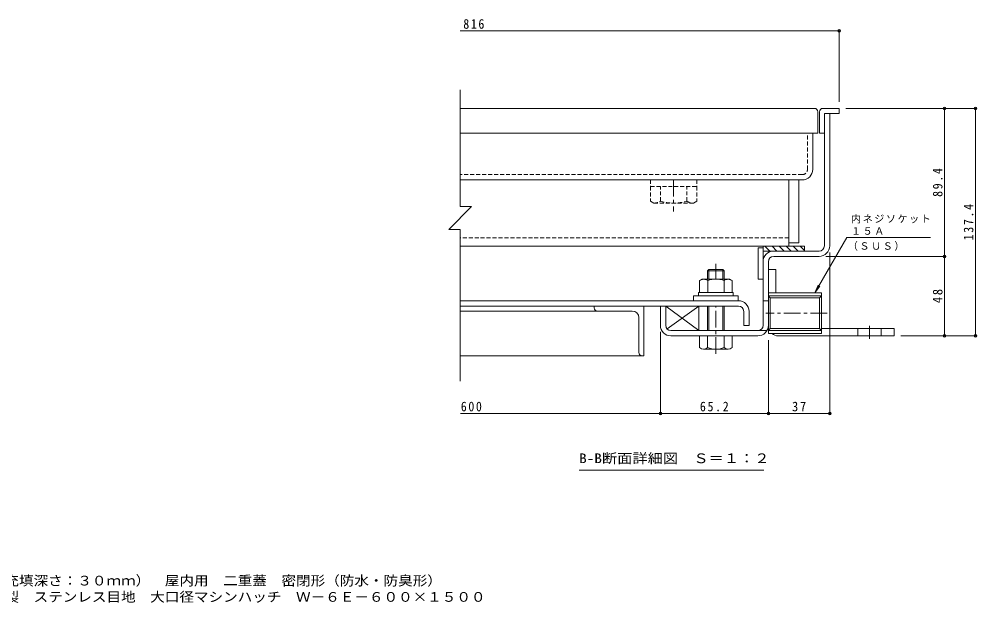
# Model space of a CAD drawing. Units: millimetres on the paper, enlarged 10 times, with parts at other scales. Extents: x -2680 to 2731, y -1962 to 1719.
# Drawn here: x -280 to 2611, y -1962 to -199 of the extents above; entities that cross this region are included whole.
import ezdxf
from ezdxf.enums import TextEntityAlignment as Align

# ---------------------------------------------------------------- set-up
doc = ezdxf.new("R2010")
doc.units = ezdxf.units.MM
doc.header["$LTSCALE"] = 10
doc.header["$PDMODE"] = 32
doc.header["$PDSIZE"] = 8
doc.linetypes.add('CHAIN1', pattern=[8, 5, -1, 1, -1])
doc.linetypes.add('DASHED1', pattern=[1.8, 1.2, -0.6])
for name, color, linetype, lineweight in [('D-1', 2, 'Continuous', 9), ('D-2', 3, 'Continuous', 9), ('D-3', 4, 'Continuous', 9), ('D-5', 7, 'Continuous', 9), ('D-6', 6, 'Continuous', 9), ('D-7', 5, 'Continuous', 5), ('D-8', 5, 'Continuous', 5), ('D-9', 134, 'Continuous', 5), ('D-A', 3, 'Continuous', 9), ('D-B', 6, 'Continuous', 9), ('D-C', 2, 'Continuous', 9), ('D-E', 3, 'Continuous', 9), ('D-F', 7, 'Continuous', 9), ('F-5_F-5ﾚｲﾔ', 7, 'Continuous', 9)]:
    doc.layers.add(name, color=color, linetype=linetype, lineweight=lineweight)
doc.styles.add('ＭＳ ゴシック', font='')
doc.styles.get('ＭＳ ゴシック').set_extended_font_data('MS Gothic')

msp = doc.modelspace()

# ---------------------------------------------------------------- linework, layer by layer
at = {"layer": 'D-1'}
for p, q in [((2150.82, -883.88), (2150.82, -483.88)), ((2150.82, -483.88), (2166.82, -483.88)), ((2166.82, -883.88), (2166.82, -483.88)), ((2134.82, -899.88), (1997.82, -899.88)), ((1997.82, -915.88), (2134.82, -915.88)), ((1965.82, -1123.89), (1965.82, -931.88)), ((1981.82, -931.88), (1981.82, -1123.89)), ((2141.82, -1026), (1981.82, -1026)), ((1981.82, -1026), (1981.82, -1149)), ((2141.82, -1035.12), (2136.01, -1040.93)), ((2141.82, -1026), (2141.82, -1149)), ((1671.82, -1123.89), (1671.82, -1065.89)), ((1981.82, -1049.89), (1965.82, -1049.89)), ((2136.01, -1040.93), (1987.63, -1040.93)), ((1987.63, -1134.08), (1987.63, -1040.93)), ((2136.01, -1040.93), (2136.01, -1134.08)), ((1977.53, -1139.89), (1687.82, -1139.89)), ((1687.82, -1155.89), (1798.32, -1155.89)), ((1848.32, -1155.89), (1949.82, -1155.89)), ((1981.82, -1139.89), (1987.63, -1134.08)), ((2141.82, -1139.89), (1981.82, -1139.89)), ((2141.82, -1149), (1981.82, -1149)), ((2136.01, -1134.08), (1987.63, -1134.08)), ((2141.82, -1139.89), (2136.01, -1134.08))]:
    msp.add_line(p, q, dxfattribs=at)
for points in [[(2141.82, -1035.12), (1981.82, -1035.12), (1987.63, -1040.93)], [(1655.82, -1123.89), (1655.82, -1065.89), (1671.82, -1065.89)]]:
    msp.add_lwpolyline(points, dxfattribs=at)
for centre, radius, start, end in [((2134.82, -883.88), 16, 270, 0), ((2134.82, -883.88), 32, 270, 0), ((1997.82, -931.88), 32, 90, 180), ((1997.82, -931.88), 16, 90, 180), ((1687.82, -1123.89), 32, 180, 270), ((1687.82, -1123.89), 16, 180, 270), ((1949.82, -1123.89), 32, 270, 0), ((1949.82, -1123.89), 16, 270, 0)]:
    msp.add_arc(centre, radius, start, end, dxfattribs=at)
at = {"layer": 'D-2', "linetype": 'DASHED1'}
for p, q in [((2099.82, -652.88), (2099.82, -543.88)), ((2083.82, -668.88), (1051.56, -668.88))]:
    msp.add_line(p, q, dxfattribs=at)
at = {"layer": 'D-2'}
for p, q in [((2115.82, -543.88), (2115.82, -652.88)), ((1051.56, -684.88), (2083.82, -684.88))]:
    msp.add_line(p, q, dxfattribs=at)
msp.add_arc((2083.82, -652.88), 32, 270, 0, dxfattribs=at)
at = {"layer": 'D-2', "linetype": 'DASHED1'}
msp.add_arc((2083.82, -652.88), 16, 270, 0, dxfattribs=at)
at = {"layer": 'D-3'}
for p, q in [((2120.82, -468.88), (1051.56, -468.88)), ((2130.82, -478.88), (2130.82, -543.88)), ((2135.82, -478.88), (2135.82, -543.88)), ((2145.82, -468.88), (2195.82, -468.88)), ((2195.82, -483.88), (2150.82, -483.88)), ((2150.82, -483.88), (2150.82, -543.88)), ((2195.82, -468.88), (2195.82, -483.88)), ((1051.56, -543.88), (2130.82, -543.88)), ((2150.82, -543.88), (2135.82, -543.88))]:
    msp.add_line(p, q, dxfattribs=at)
for centre, start, end in [((2120.82, -478.88), 0, 90), ((2145.82, -478.88), 90, 180)]:
    msp.add_arc(centre, 10, start, end, dxfattribs=at)
at = {"layer": 'D-5'}
for p, q in [((2122.22, -1026), (2218.72, -858.85)), ((2218.72, -858.85), (2471.46, -858.85)), ((2122.22, -1026), (2131.78, -1002.91)), ((2122.22, -1026), (2137.43, -1006.17)), ((1967.99, -1561.58), (1410.49, -1561.58))]:
    msp.add_line(p, q, dxfattribs=at)
at = {"layer": 'D-6'}
for p, q in [((1950.82, -889.88), (1965.82, -889.88)), ((1950.82, -889.88), (1950.82, -984.88)), ((1965.82, -884.88), (1965.82, -984.88)), ((1986.51, -899.88), (1971.51, -884.88)), ((2007.73, -899.88), (1992.73, -884.88)), ((2028.94, -899.88), (2013.94, -884.88)), ((2050.15, -899.88), (2035.15, -884.88)), ((2071.37, -899.88), (2056.37, -884.88)), ((2090.82, -898.12), (2077.58, -884.88)), ((2090.82, -899.88), (1965.82, -899.88)), ((1950.82, -984.88), (1965.82, -984.88)), ((1671.82, -1065.89), (1671.82, -1123.89)), ((1676.34, -1135.03), (1771.82, -1065.89)), ((1687.82, -1139.89), (1771.82, -1139.89))]:
    msp.add_line(p, q, dxfattribs=at)
msp.add_lwpolyline([(2090.82, -899.88), (2090.82, -884.88), (1965.82, -884.88)], dxfattribs=at)
msp.add_lwpolyline([(1771.82, -1139.89), (1771.82, -1065.89), (1671.82, -1065.89)], close=True, dxfattribs=at)
at = {"layer": 'D-7', "linetype": 'CHAIN1'}
for p, q in [((1823.32, -983.39), (1823.32, -938.22)), ((1823.32, -1210.28), (1823.32, -1065.89))]:
    msp.add_line(p, q, dxfattribs=at)
at = {"layer": 'D-7'}
for p, q in [((1802.38, -955.89), (1798.32, -959.95)), ((1848.32, -959.95), (1798.32, -959.95)), ((1798.32, -983.39), (1798.32, -959.95)), ((1844.26, -955.89), (1802.38, -955.89)), ((1802.38, -983.39), (1802.38, -955.89)), ((1844.26, -955.89), (1848.32, -959.95)), ((1844.26, -983.39), (1844.26, -955.89)), ((1848.32, -959.95), (1848.32, -983.39)), ((1848.32, -959.95), (1848.32, -983.39)), ((1798.32, -1139.89), (1798.32, -1065.89)), ((1802.38, -1139.89), (1802.38, -1065.89)), ((1844.26, -1139.89), (1844.26, -1065.89)), ((1848.32, -1065.89), (1848.32, -1139.89)), ((1774.32, -1191.41), (1774.32, -1155.89)), ((1872.32, -1155.89), (1774.32, -1155.89)), ((1798.32, -1191.41), (1798.32, -1155.89)), ((1848.32, -1155.89), (1848.32, -1191.41)), ((1872.32, -1191.41), (1872.32, -1155.89)), ((1860.32, -1195.89), (1786.32, -1195.89))]:
    msp.add_line(p, q, dxfattribs=at)
at = {"layer": 'D-7', "color": 2, "lineweight": 9}
for p, q in [((1774.25, -988.68), (1780.82, -984.89)), ((1774.25, -988.68), (1774.25, -1024.89)), ((1865.82, -984.89), (1780.82, -984.89)), ((1798.79, -988.68), (1798.79, -1024.89)), ((1847.86, -988.68), (1847.86, -1024.89))]:
    msp.add_line(p, q, dxfattribs=at)
at = {"layer": 'D-7', "color": 134}
for p, q in [((1755.82, -1034.89), (1755.82, -1049.89)), ((1755.82, -1034.89), (1890.82, -1034.89)), ((1890.82, -1034.89), (1890.82, -1049.89)), ((1755.82, -1049.89), (1890.82, -1049.89))]:
    msp.add_line(p, q, dxfattribs=at)
at = {"layer": 'D-7', "color": 6, "lineweight": 9}
for p, q in [((1770.82, -1024.89), (1770.82, -1034.89)), ((1770.82, -1034.89), (1875.82, -1034.89))]:
    msp.add_line(p, q, dxfattribs=at)
at = {"layer": 'D-7', "color": 2, "lineweight": 9}
msp.add_lwpolyline([(1865.82, -984.89), (1872.4, -988.68), (1872.4, -1024.89), (1774.25, -1024.89)], dxfattribs=at)
at = {"layer": 'D-7', "color": 6, "lineweight": 9}
msp.add_lwpolyline([(1770.82, -1024.89), (1875.82, -1024.89), (1875.82, -1034.89)], dxfattribs=at)
at = {"layer": 'D-7', "color": 2, "lineweight": 9}
for centre, radius, start, end in [((1788.73, -1013.77), 28.97, 94.38438, 120), ((1785.75, -1009.09), 24.21, 57.42749, 88.18784), ((1823.32, -1066.09), 81.2, 72.41188, 107.5881), ((1860.9, -1009.09), 24.21, 91.81215, 122.57249), ((1857.92, -1013.77), 28.97, 59.99998, 85.6156)]:
    msp.add_arc(centre, radius, start, end, dxfattribs=at)
at = {"layer": 'D-7'}
for centre, radius, start, end in [((1786.32, -1177.56), 18.33, 229.1022, 310.89809), ((1823.32, -1123.81), 72.08, 249.70546, 290.29454), ((1860.32, -1177.56), 18.33, 229.10191, 310.8978)]:
    msp.add_arc(centre, radius, start, end, dxfattribs=at)
at = {"layer": 'D-8'}
for p, q in [((2043.32, -684.88), (2073.32, -684.88)), ((2043.32, -684.88), (2043.32, -874.88)), ((2073.32, -684.88), (2073.32, -874.88)), ((2043.32, -874.88), (2073.32, -874.88))]:
    msp.add_line(p, q, dxfattribs=at)
at = {"layer": 'D-9'}
for p, q in [((2043.32, -684.88), (1051.56, -684.88)), ((2043.32, -884.88), (2043.32, -684.88)), ((2043.32, -884.88), (1051.56, -884.88))]:
    msp.add_line(p, q, dxfattribs=at)
at = {"layer": 'D-9', "linetype": 'DASHED1'}
for p, q in [((1765.82, -684.88), (1765.82, -704.88)), ((1626.32, -704.88), (1626.32, -749.26)), ((1655.82, -749.4), (1655.82, -704.88)), ((1735.82, -749.4), (1735.82, -704.88)), ((1765.32, -704.88), (1765.32, -749.4)), ((1635.87, -754.76), (1626.32, -749.26)), ((1755.82, -754.88), (1765.32, -749.4)), ((1755.82, -754.88), (1636.07, -754.88)), ((2043.32, -859.88), (1051.56, -859.88))]:
    msp.add_line(p, q, dxfattribs=at)
msp.add_lwpolyline([(1625.82, -684.88), (1625.82, -704.88), (1765.82, -704.88)], dxfattribs=at)
for centre, radius, start, end in [((1637.11, -720.38), 34.53, 267.86055, 302.81094), ((1695.82, -606.29), 148.6, 254.38446, 285.61554), ((1754.53, -720.38), 34.53, 237.18906, 272.13945)]:
    msp.add_arc(centre, radius, start, end, dxfattribs=at)
at = {"layer": 'D-A'}
for p, q in [((1891.32, -1049.89), (1052.27, -1049.89)), ((1052.27, -1065.89), (1891.32, -1065.89)), ((1907.32, -1081.89), (1907.32, -1124.89)), ((1923.32, -1081.89), (1923.32, -1124.89)), ((1907.32, -1124.89), (1923.32, -1124.89))]:
    msp.add_line(p, q, dxfattribs=at)
for radius in [32, 16]:
    msp.add_arc((1891.32, -1081.89), radius, 0, 90, dxfattribs=at)
at = {"layer": 'D-B'}
for p, q in [((1455.82, -1065.89), (1052.27, -1065.89)), ((1455.82, -1065.89), (1605.82, -1065.89)), ((1455.82, -1070.89), (1455.82, -1065.89)), ((1605.82, -1065.89), (1605.82, -1215.89)), ((1465.82, -1080.89), (1052.27, -1080.89)), ((1465.82, -1080.89), (1570.82, -1080.89)), ((1590.82, -1205.89), (1590.82, -1100.89)), ((1600.82, -1215.89), (1052.27, -1215.89)), ((1600.82, -1215.89), (1605.82, -1215.89))]:
    msp.add_line(p, q, dxfattribs=at)
for centre, radius, start, end in [((1465.82, -1070.89), 10, 180, 270), ((1570.82, -1100.89), 20, 0, 90), ((1600.82, -1205.89), 10, 180, 270)]:
    msp.add_arc(centre, radius, start, end, dxfattribs=at)
at = {"layer": 'D-C', "linetype": 'CHAIN1'}
msp.add_line((1695.82, -684.88), (1695.82, -780.51), dxfattribs=at)
at = {"layer": 'D-E'}
for p, q in [((1981.82, -955.88), (1981.82, -1123.89)), ((1981.82, -955.88), (2004.32, -955.88)), ((2004.32, -1026), (2004.32, -955.88)), ((2361.82, -1155.89), (2011.82, -1155.89)), ((2141.82, -1133.39), (2361.82, -1133.39)), ((2251.82, -1155.89), (2251.82, -1133.39)), ((2321.82, -1155.89), (2321.82, -1133.39)), ((2361.82, -1133.39), (2361.82, -1155.89))]:
    msp.add_line(p, q, dxfattribs=at)
at = {"layer": 'D-E', "linetype": 'CHAIN1'}
msp.add_line((2286.82, -1164.62), (2286.82, -1125.17), dxfattribs=at)
at = {"layer": 'D-E'}
msp.add_arc((2011.82, -1125.89), 30, 230.3984, 270, dxfattribs=at)
at = {"layer": 'D-F'}
for p, q in [((2195.82, -234.79), (1051.56, -234.79)), ((2195.82, -231.79), (2195.82, -448.88)), ((1051.56, -413.13), (1051.56, -765.65)), ((2610, -468.88), (2215.82, -468.88)), ((2513.66, -468.88), (2513.66, -915.88)), ((2607, -468.88), (2607, -1155.89)), ((1085.97, -765.65), (1017.16, -834.46)), ((1051.56, -765.65), (1085.97, -765.65)), ((1051.56, -834.46), (1017.16, -834.46)), ((1051.56, -834.46), (1051.56, -1292.42)), ((2516.66, -915.88), (2154.82, -915.88)), ((2166.82, -1393.23), (2166.82, -903.88)), ((2513.66, -915.88), (2513.66, -1155.89)), ((1655.82, -1393.23), (1655.82, -1143.89)), ((2610, -1155.89), (2381.82, -1155.89)), ((1981.82, -1393.23), (1981.82, -1169)), ((1655.82, -1390.23), (1052.27, -1390.23)), ((1981.82, -1390.23), (1655.82, -1390.23)), ((2166.82, -1390.23), (1981.82, -1390.23))]:
    msp.add_line(p, q, dxfattribs=at)
at = {"layer": 'D-F', "linetype": 'CHAIN1'}
msp.add_line((2158.83, -1087.5), (1974.46, -1087.5), dxfattribs=at)
at = {"layer": 'D-F'}
for p in [(2195.82, -234.79), (2513.66, -468.88), (2607, -468.88), (2513.66, -915.88), (2513.66, -1155.89), (2607, -1155.89), (1655.82, -1390.23), (1981.82, -1390.23), (2166.82, -1390.23)]:
    msp.add_point(p, dxfattribs=at)

# ---------------------------------------------------------------- texts
at = {"layer": 'D-5', "color": 2, "style": 'ＭＳ ゴシック', "width": 1.15}
msp.add_text('B-B断面詳細図\u3000Ｓ＝１：２', height=29.33, dxfattribs=at).set_placement((1410.49, -1549.08), align=Align.BOTTOM_LEFT)
at = {"layer": 'D-5', "char_height": 21.99, "attachment_point": 7, "style": 'ＭＳ ゴシック'}
for s, insert in [('\\T1.17;内ネジソケット', (2231.46, -816)), ('\\T1.17;１５Ａ', (2231.46, -850.84)), ('\\T1.17;（ＳＵＳ）', (2221.8, -898.69))]:
    msp.add_mtext(s, dxfattribs=dict(at, insert=insert))
at = {"layer": 'D-F', "color": 2, "char_height": 29.33, "attachment_point": 7, "style": 'ＭＳ ゴシック'}
for s, insert in [('\\T1.27;\\W0.9;816', (1060.82, -228.79)), ('\\T1.27;\\W0.9;600', (1053.4, -1384.23)), ('\\T1.28;\\W0.9;65.2', (1775.07, -1384.23)), ('\\T1.27;\\W0.95;37', (2053.07, -1384.23))]:
    msp.add_mtext(s, dxfattribs=dict(at, insert=insert))
at = {"layer": 'D-F', "color": 2, "char_height": 29.33, "attachment_point": 7, "rotation": 90, "style": 'ＭＳ ゴシック'}
for s, insert in [('\\T1.28;\\W0.9;89.4', (2507.66, -736.13)), ('\\T1.28;\\W0.9;137.4', (2601, -867.39)), ('\\T1.27;\\W0.95;48', (2507.66, -1057.14))]:
    msp.add_mtext(s, dxfattribs=dict(at, insert=insert))
at = {"layer": 'F-5_F-5ﾚｲﾔ', "color": 2, "style": 'ＭＳ ゴシック', "width": 1.1}
for s, p in [('充填用（充填深さ：３０ｍｍ）\u3000屋内用\u3000二重蓋\u3000密閉形（防水・防臭形）', (-500.11, -1918.5)), ('スチール製\u3000ステンレス目地\u3000大口径マシンハッチ\u3000Ｗ－６Ｅ－６００×１５００', (-500.11, -1967.71))]:
    msp.add_text(s, height=29.33, dxfattribs=at).set_placement(p, align=Align.BOTTOM_LEFT)

doc.saveas('drawing.dxf')
